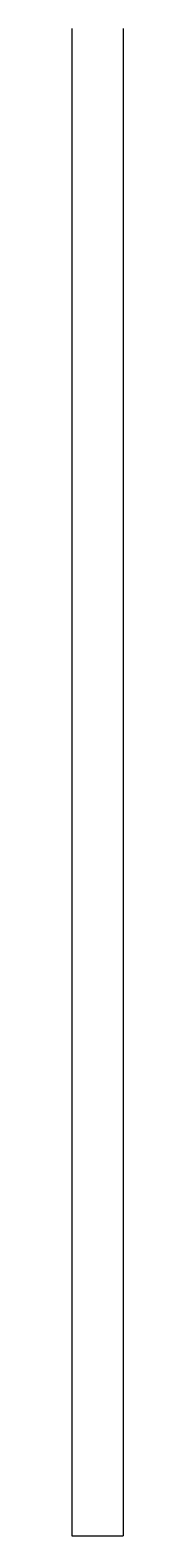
# Model space of a CAD drawing. Extents: x -24 to 123, y 224 to 344.
# Drawn here: x 112 to 113.5, y 224.5 to 268.3 of the extents above; entities that cross this region are included whole.
import ezdxf

# ---------------------------------------------------------------- set-up
doc = ezdxf.new("R2010")
doc.units = 0
doc.layers.get('0').update_dxf_attribs({"linetype": 'continuous'})

# ---------------------------------------------------------------- blocks, each defined once
blk = doc.blocks.new('FUSION036')
at = {"color": 0}
blk.add_line((112, 224.5), (113.5, 224.5), dxfattribs=at)
for points in [[(112, 268.35), (112, 268.3), (112, 268.25), (112, 268.2), (112, 268.15), (112, 268.1), (112, 268.05), (112, 268), (112, 267.95), (112, 267.9), (112, 267.85), (112, 267.8), (112, 267.75), (112, 267.7), (112, 267.65), (112, 267.6), (112, 267.55), (112, 267.5), (112, 267.45), (112, 267.4), (112, 267.35), (112, 267.3), (112, 267.25), (112, 267.2), (112, 267.15), (112, 267.1), (112, 267.05), (112, 267), (112, 266.95), (112, 266.9), (112, 266.85), (112, 266.8), (112, 266.75), (112, 266.7), (112, 266.65), (112, 266.6), (112, 266.55), (112, 266.5), (112, 266.45), (112, 266.4), (112, 266.35), (112, 266.3), (112, 266.25), (112, 266.2), (112, 266.15), (112, 266.1), (112, 266.05), (112, 266), (112, 265.95), (112, 265.9), (112, 265.85), (112, 265.8), (112, 265.75), (112, 265.7), (112, 265.65), (112, 265.6), (112, 265.55), (112, 265.5), (112, 265.45), (112, 265.4), (112, 265.35), (112, 265.3), (112, 265.25), (112, 265.2), (112, 265.15), (112, 265.1), (112, 265.05), (112, 265), (112, 264.95), (112, 264.9), (112, 264.85), (112, 264.8), (112, 264.75), (112, 264.7), (112, 264.65), (112, 264.6), (112, 264.55), (112, 264.5), (112, 264.45), (112, 264.4), (112, 264.35), (112, 264.3), (112, 264.25), (112, 264.2), (112, 264.15), (112, 264.1), (112, 264.05), (112, 264), (112, 263.95), (112, 263.9), (112, 263.85), (112, 263.8), (112, 263.75), (112, 263.7), (112, 263.65), (112, 263.6), (112, 263.55), (112, 263.5), (112, 263.45), (112, 263.4), (112, 263.35), (112, 263.3), (112, 263.25), (112, 263.2), (112, 263.15), (112, 263.1), (112, 263.05), (112, 263), (112, 262.95), (112, 262.9), (112, 262.85), (112, 262.8), (112, 262.75), (112, 262.7), (112, 262.65), (112, 262.6), (112, 262.55), (112, 262.5), (112, 262.45), (112, 262.4), (112, 262.35), (112, 262.3), (112, 262.25), (112, 262.2), (112, 262.15), (112, 262.1), (112, 262.05), (112, 262), (112, 261.95), (112, 261.9), (112, 261.85), (112, 261.8), (112, 261.75), (112, 261.7), (112, 261.65), (112, 261.6), (112, 261.55), (112, 261.5), (112, 261.45), (112, 261.4), (112, 261.35), (112, 261.3), (112, 261.25), (112, 261.2), (112, 261.15), (112, 261.1), (112, 261.05), (112, 261), (112, 260.95), (112, 260.9), (112, 260.85), (112, 260.8), (112, 260.75), (112, 260.7), (112, 260.65), (112, 260.6), (112, 260.55), (112, 260.5), (112, 260.45), (112, 260.4), (112, 260.35), (112, 260.3), (112, 260.25), (112, 260.2), (112, 260.15), (112, 260.1), (112, 260.05), (112, 260), (112, 259.95), (112, 259.9), (112, 259.85), (112, 259.8), (112, 259.75), (112, 259.7), (112, 259.65), (112, 259.6), (112, 259.55), (112, 259.5), (112, 259.45), (112, 259.4), (112, 259.35), (112, 259.3), (112, 259.25), (112, 259.2), (112, 259.15), (112, 259.1), (112, 259.05), (112, 259), (112, 258.95), (112, 258.9), (112, 258.85), (112, 258.8), (112, 258.75), (112, 258.7), (112, 258.65), (112, 258.6), (112, 258.55), (112, 258.5), (112, 258.45), (112, 258.4), (112, 258.35), (112, 258.3), (112, 258.25), (112, 258.2), (112, 258.15), (112, 258.1), (112, 258.05), (112, 258), (112, 257.95), (112, 257.9), (112, 257.85), (112, 257.8), (112, 257.75), (112, 257.7), (112, 257.65), (112, 257.6), (112, 257.55), (112, 257.5), (112, 257.45), (112, 257.4), (112, 257.35), (112, 257.3), (112, 257.25), (112, 257.2), (112, 257.15), (112, 257.1), (112, 257.05), (112, 257), (112, 256.95), (112, 256.9), (112, 256.85), (112, 256.8), (112, 256.75), (112, 256.7), (112, 256.65), (112, 256.6), (112, 256.55), (112, 256.5), (112, 256.45), (112, 256.4), (112, 256.35), (112, 256.3), (112, 256.25), (112, 256.2), (112, 256.15), (112, 256.1), (112, 256.05), (112, 256), (112, 255.95), (112, 255.9), (112, 255.85), (112, 255.8), (112, 255.75), (112, 255.7), (112, 255.65), (112, 255.6), (112, 255.55), (112, 255.5), (112, 255.45), (112, 255.4), (112, 255.35), (112, 255.3), (112, 255.25), (112, 255.2), (112, 255.15), (112, 255.1), (112, 255.05), (112, 255), (112, 254.95), (112, 254.9), (112, 254.85), (112, 254.8), (112, 254.75), (112, 254.7), (112, 254.65), (112, 254.6), (112, 254.55), (112, 254.5), (112, 254.45), (112, 254.4), (112, 254.35), (112, 254.3), (112, 254.25), (112, 254.2), (112, 254.15), (112, 254.1), (112, 254.05), (112, 254), (112, 253.95), (112, 253.9), (112, 253.85), (112, 253.8), (112, 253.75), (112, 253.7), (112, 253.65), (112, 253.6), (112, 253.55), (112, 253.5), (112, 253.45), (112, 253.4), (112, 253.35), (112, 253.3), (112, 253.25), (112, 253.2), (112, 253.15), (112, 253.1), (112, 253.05), (112, 253), (112, 252.95), (112, 252.9), (112, 252.85), (112, 252.8), (112, 252.75), (112, 252.7), (112, 252.65), (112, 252.6), (112, 252.55), (112, 252.5), (112, 252.45), (112, 252.4), (112, 252.35), (112, 252.3), (112, 252.25), (112, 252.2), (112, 252.15), (112, 252.1), (112, 252.05), (112, 252), (112, 251.95), (112, 251.9), (112, 251.85), (112, 251.8), (112, 251.75), (112, 251.7), (112, 251.65), (112, 251.6), (112, 251.55), (112, 251.5), (112, 251.45), (112, 251.4), (112, 251.35), (112, 251.3), (112, 251.25), (112, 251.2), (112, 251.15), (112, 251.1), (112, 251.05), (112, 251), (112, 250.95), (112, 250.9), (112, 250.85), (112, 250.8), (112, 250.75), (112, 250.7), (112, 250.65), (112, 250.6), (112, 250.55), (112, 250.5), (112, 250.45), (112, 250.4), (112, 250.35), (112, 250.3), (112, 250.25), (112, 250.2), (112, 250.15), (112, 250.1), (112, 250.05), (112, 250), (112, 249.95), (112, 249.9), (112, 249.85), (112, 249.8), (112, 249.75), (112, 249.7), (112, 249.65), (112, 249.6), (112, 249.55), (112, 249.5), (112, 249.45), (112, 249.4), (112, 249.35), (112, 249.3), (112, 249.25), (112, 249.2), (112, 249.15), (112, 249.1), (112, 249.05), (112, 249), (112, 248.95), (112, 248.9), (112, 248.85), (112, 248.8), (112, 248.75), (112, 248.7), (112, 248.65), (112, 248.6), (112, 248.55), (112, 248.5), (112, 248.45), (112, 248.4), (112, 248.35), (112, 248.3), (112, 248.25), (112, 248.2), (112, 248.15), (112, 248.1), (112, 248.05), (112, 248), (112, 247.95), (112, 247.9), (112, 247.85), (112, 247.8), (112, 247.75), (112, 247.7), (112, 247.65), (112, 247.6), (112, 247.55), (112, 247.5), (112, 247.45), (112, 247.4), (112, 247.35), (112, 247.3), (112, 247.25), (112, 247.2), (112, 247.15), (112, 247.1), (112, 247.05), (112, 247), (112, 246.95), (112, 246.9), (112, 246.85), (112, 246.8), (112, 246.75), (112, 246.7), (112, 246.65), (112, 246.6), (112, 246.55), (112, 246.5), (112, 246.45), (112, 246.4), (112, 246.35), (112, 246.3), (112, 246.25), (112, 246.2), (112, 246.15), (112, 246.1), (112, 246.05), (112, 246), (112, 245.95), (112, 245.9), (112, 245.85), (112, 245.8), (112, 245.75), (112, 245.7), (112, 245.65), (112, 245.6), (112, 245.55), (112, 245.5), (112, 245.45), (112, 245.4), (112, 245.35), (112, 245.3), (112, 245.25), (112, 245.2), (112, 245.15), (112, 245.1), (112, 245.05), (112, 245), (112, 244.95), (112, 244.9), (112, 244.85), (112, 244.8), (112, 244.75), (112, 244.7), (112, 244.65), (112, 244.6), (112, 244.55), (112, 244.5), (112, 244.45), (112, 244.4), (112, 244.35), (112, 244.3), (112, 244.25), (112, 244.2), (112, 244.15), (112, 244.1), (112, 244.05), (112, 244), (112, 243.95), (112, 243.9), (112, 243.85), (112, 243.8), (112, 243.75), (112, 243.7), (112, 243.65), (112, 243.6), (112, 243.55), (112, 243.5), (112, 243.45), (112, 243.4), (112, 243.35), (112, 243.3), (112, 243.25), (112, 243.2), (112, 243.15), (112, 243.1), (112, 243.05), (112, 243), (112, 242.95), (112, 242.9), (112, 242.85), (112, 242.8), (112, 242.75), (112, 242.7), (112, 242.65), (112, 242.6), (112, 242.55), (112, 242.5), (112, 242.45), (112, 242.4), (112, 242.35), (112, 242.3), (112, 242.25), (112, 242.2), (112, 242.15), (112, 242.1), (112, 242.05), (112, 242), (112, 241.95), (112, 241.9), (112, 241.85), (112, 241.8), (112, 241.75), (112, 241.7), (112, 241.65), (112, 241.6), (112, 241.55), (112, 241.5), (112, 241.45), (112, 241.4), (112, 241.35), (112, 241.3), (112, 241.25), (112, 241.2), (112, 241.15), (112, 241.1), (112, 241.05), (112, 241), (112, 240.95), (112, 240.9), (112, 240.85), (112, 240.8), (112, 240.75), (112, 240.7), (112, 240.65), (112, 240.6), (112, 240.55), (112, 240.5), (112, 240.45), (112, 240.4), (112, 240.35), (112, 240.3), (112, 240.25), (112, 240.2), (112, 240.15), (112, 240.1), (112, 240.05), (112, 240), (112, 239.95), (112, 239.9), (112, 239.85), (112, 239.8), (112, 239.75), (112, 239.7), (112, 239.65), (112, 239.6), (112, 239.55), (112, 239.5), (112, 239.45), (112, 239.4), (112, 239.35), (112, 239.3), (112, 239.25), (112, 239.2), (112, 239.15), (112, 239.1), (112, 239.05), (112, 239), (112, 238.95), (112, 238.9), (112, 238.85), (112, 238.8), (112, 238.75), (112, 238.7), (112, 238.65), (112, 238.6), (112, 238.55), (112, 238.5), (112, 238.45), (112, 238.4), (112, 238.35), (112, 238.3), (112, 238.25), (112, 238.2), (112, 238.15), (112, 238.1), (112, 238.05), (112, 238), (112, 237.95), (112, 237.9), (112, 237.85), (112, 237.8), (112, 237.75), (112, 237.7), (112, 237.65), (112, 237.6), (112, 237.55), (112, 237.5), (112, 237.45), (112, 237.4), (112, 237.35), (112, 237.3), (112, 237.25), (112, 237.2), (112, 237.15), (112, 237.1), (112, 237.05), (112, 237), (112, 236.95), (112, 236.9), (112, 236.85), (112, 236.8), (112, 236.75), (112, 236.7), (112, 236.65), (112, 236.6), (112, 236.55), (112, 236.5), (112, 236.45), (112, 236.4), (112, 236.35), (112, 236.3), (112, 236.25), (112, 236.2), (112, 236.15), (112, 236.1), (112, 236.05), (112, 236), (112, 235.95), (112, 235.9), (112, 235.85), (112, 235.8), (112, 235.75), (112, 235.7), (112, 235.65), (112, 235.6), (112, 235.55), (112, 235.5), (112, 235.45), (112, 235.4), (112, 235.35), (112, 235.3), (112, 235.25), (112, 235.2), (112, 235.15), (112, 235.1), (112, 235.05), (112, 235), (112, 234.95), (112, 234.9), (112, 234.85), (112, 234.8), (112, 234.75), (112, 234.7), (112, 234.65), (112, 234.6), (112, 234.55), (112, 234.5), (112, 234.45), (112, 234.4), (112, 234.35), (112, 234.3), (112, 234.25), (112, 234.2), (112, 234.15), (112, 234.1), (112, 234.05), (112, 234), (112, 233.95), (112, 233.9), (112, 233.85), (112, 233.8), (112, 233.75), (112, 233.7), (112, 233.65), (112, 233.6), (112, 233.55), (112, 233.5), (112, 233.45), (112, 233.4), (112, 233.35), (112, 233.3), (112, 233.25), (112, 233.2), (112, 233.15), (112, 233.1), (112, 233.05), (112, 233), (112, 232.95), (112, 232.9), (112, 232.85), (112, 232.8), (112, 232.75), (112, 232.7), (112, 232.65), (112, 232.6), (112, 232.55), (112, 232.5), (112, 232.45), (112, 232.4), (112, 232.35), (112, 232.3), (112, 232.25), (112, 232.2), (112, 232.15), (112, 232.1), (112, 232.05), (112, 232), (112, 231.95), (112, 231.9), (112, 231.85), (112, 231.8), (112, 231.75), (112, 231.7), (112, 231.65), (112, 231.6), (112, 231.55), (112, 231.5), (112, 231.45), (112, 231.4), (112, 231.35), (112, 231.3), (112, 231.25), (112, 231.2), (112, 231.15), (112, 231.1), (112, 231.05), (112, 231), (112, 230.95), (112, 230.9), (112, 230.85), (112, 230.8), (112, 230.75), (112, 230.7), (112, 230.65), (112, 230.6), (112, 230.55), (112, 230.5), (112, 230.45), (112, 230.4), (112, 230.35), (112, 230.3), (112, 230.25), (112, 230.2), (112, 230.15), (112, 230.1), (112, 230.05), (112, 230), (112, 229.95), (112, 229.9), (112, 229.85), (112, 229.8), (112, 229.75), (112, 229.7), (112, 229.65), (112, 229.6), (112, 229.55), (112, 229.5), (112, 229.45), (112, 229.4), (112, 229.35), (112, 229.3), (112, 229.25), (112, 229.2), (112, 229.15), (112, 229.1), (112, 229.05), (112, 229), (112, 228.95), (112, 228.9), (112, 228.85), (112, 228.8), (112, 228.75), (112, 228.7), (112, 228.65), (112, 228.6), (112, 228.55), (112, 228.5), (112, 228.45), (112, 228.4), (112, 228.35), (112, 228.3), (112, 228.25), (112, 228.2), (112, 228.15), (112, 228.1), (112, 228.05), (112, 228), (112, 227.95), (112, 227.9), (112, 227.85), (112, 227.8), (112, 227.75), (112, 227.7), (112, 227.65), (112, 227.6), (112, 227.55), (112, 227.5), (112, 227.45), (112, 227.4), (112, 227.35), (112, 227.3), (112, 227.25), (112, 227.2), (112, 227.15), (112, 227.1), (112, 227.05), (112, 227), (112, 226.95), (112, 226.9), (112, 226.85), (112, 226.8), (112, 226.75), (112, 226.7), (112, 226.65), (112, 226.6), (112, 226.55), (112, 226.5), (112, 226.45), (112, 226.4), (112, 226.35), (112, 226.3), (112, 226.25), (112, 226.2), (112, 226.15), (112, 226.1), (112, 226.05), (112, 226), (112, 225.95), (112, 225.9), (112, 225.85), (112, 225.8), (112, 225.75), (112, 225.7), (112, 225.65), (112, 225.6), (112, 225.55), (112, 225.5), (112, 225.45), (112, 225.4), (112, 225.35), (112, 225.3), (112, 225.25), (112, 225.2), (112, 225.15), (112, 225.1), (112, 225.05), (112, 225), (112, 224.95), (112, 224.9), (112, 224.85), (112, 224.8), (112, 224.75), (112, 224.7), (112, 224.65), (112, 224.6), (112, 224.55), (112, 224.5)], [(113.5, 268.35), (113.5, 268.3), (113.5, 268.25), (113.5, 268.2), (113.5, 268.15), (113.5, 268.1), (113.5, 268.05), (113.5, 268), (113.5, 267.95), (113.5, 267.9), (113.5, 267.85), (113.5, 267.8), (113.5, 267.75), (113.5, 267.7), (113.5, 267.65), (113.5, 267.6), (113.5, 267.55), (113.5, 267.5), (113.5, 267.45), (113.5, 267.4), (113.5, 267.35), (113.5, 267.3), (113.5, 267.25), (113.5, 267.2), (113.5, 267.15), (113.5, 267.1), (113.5, 267.05), (113.5, 267), (113.5, 266.95), (113.5, 266.9), (113.5, 266.85), (113.5, 266.8), (113.5, 266.75), (113.5, 266.7), (113.5, 266.65), (113.5, 266.6), (113.5, 266.55), (113.5, 266.5), (113.5, 266.45), (113.5, 266.4), (113.5, 266.35), (113.5, 266.3), (113.5, 266.25), (113.5, 266.2), (113.5, 266.15), (113.5, 266.1), (113.5, 266.05), (113.5, 266), (113.5, 265.95), (113.5, 265.9), (113.5, 265.85), (113.5, 265.8), (113.5, 265.75), (113.5, 265.7), (113.5, 265.65), (113.5, 265.6), (113.5, 265.55), (113.5, 265.5), (113.5, 265.45), (113.5, 265.4), (113.5, 265.35), (113.5, 265.3), (113.5, 265.25), (113.5, 265.2), (113.5, 265.15), (113.5, 265.1), (113.5, 265.05), (113.5, 265), (113.5, 264.95), (113.5, 264.9), (113.5, 264.85), (113.5, 264.8), (113.5, 264.75), (113.5, 264.7), (113.5, 264.65), (113.5, 264.6), (113.5, 264.55), (113.5, 264.5), (113.5, 264.45), (113.5, 264.4), (113.5, 264.35), (113.5, 264.3), (113.5, 264.25), (113.5, 264.2), (113.5, 264.15), (113.5, 264.1), (113.5, 264.05), (113.5, 264), (113.5, 263.95), (113.5, 263.9), (113.5, 263.85), (113.5, 263.8), (113.5, 263.75), (113.5, 263.7), (113.5, 263.65), (113.5, 263.6), (113.5, 263.55), (113.5, 263.5), (113.5, 263.45), (113.5, 263.4), (113.5, 263.35), (113.5, 263.3), (113.5, 263.25), (113.5, 263.2), (113.5, 263.15), (113.5, 263.1), (113.5, 263.05), (113.5, 263), (113.5, 262.95), (113.5, 262.9), (113.5, 262.85), (113.5, 262.8), (113.5, 262.75), (113.5, 262.7), (113.5, 262.65), (113.5, 262.6), (113.5, 262.55), (113.5, 262.5), (113.5, 262.45), (113.5, 262.4), (113.5, 262.35), (113.5, 262.3), (113.5, 262.25), (113.5, 262.2), (113.5, 262.15), (113.5, 262.1), (113.5, 262.05), (113.5, 262), (113.5, 261.95), (113.5, 261.9), (113.5, 261.85), (113.5, 261.8), (113.5, 261.75), (113.5, 261.7), (113.5, 261.65), (113.5, 261.6), (113.5, 261.55), (113.5, 261.5), (113.5, 261.45), (113.5, 261.4), (113.5, 261.35), (113.5, 261.3), (113.5, 261.25), (113.5, 261.2), (113.5, 261.15), (113.5, 261.1), (113.5, 261.05), (113.5, 261), (113.5, 260.95), (113.5, 260.9), (113.5, 260.85), (113.5, 260.8), (113.5, 260.75), (113.5, 260.7), (113.5, 260.65), (113.5, 260.6), (113.5, 260.55), (113.5, 260.5), (113.5, 260.45), (113.5, 260.4), (113.5, 260.35), (113.5, 260.3), (113.5, 260.25), (113.5, 260.2), (113.5, 260.15), (113.5, 260.1), (113.5, 260.05), (113.5, 260), (113.5, 259.95), (113.5, 259.9), (113.5, 259.85), (113.5, 259.8), (113.5, 259.75), (113.5, 259.7), (113.5, 259.65), (113.5, 259.6), (113.5, 259.55), (113.5, 259.5), (113.5, 259.45), (113.5, 259.4), (113.5, 259.35), (113.5, 259.3), (113.5, 259.25), (113.5, 259.2), (113.5, 259.15), (113.5, 259.1), (113.5, 259.05), (113.5, 259), (113.5, 258.95), (113.5, 258.9), (113.5, 258.85), (113.5, 258.8), (113.5, 258.75), (113.5, 258.7), (113.5, 258.65), (113.5, 258.6), (113.5, 258.55), (113.5, 258.5), (113.5, 258.45), (113.5, 258.4), (113.5, 258.35), (113.5, 258.3), (113.5, 258.25), (113.5, 258.2), (113.5, 258.15), (113.5, 258.1), (113.5, 258.05), (113.5, 258), (113.5, 257.95), (113.5, 257.9), (113.5, 257.85), (113.5, 257.8), (113.5, 257.75), (113.5, 257.7), (113.5, 257.65), (113.5, 257.6), (113.5, 257.55), (113.5, 257.5), (113.5, 257.45), (113.5, 257.4), (113.5, 257.35), (113.5, 257.3), (113.5, 257.25), (113.5, 257.2), (113.5, 257.15), (113.5, 257.1), (113.5, 257.05), (113.5, 257), (113.5, 256.95), (113.5, 256.9), (113.5, 256.85), (113.5, 256.8), (113.5, 256.75), (113.5, 256.7), (113.5, 256.65), (113.5, 256.6), (113.5, 256.55), (113.5, 256.5), (113.5, 256.45), (113.5, 256.4), (113.5, 256.35), (113.5, 256.3), (113.5, 256.25), (113.5, 256.2), (113.5, 256.15), (113.5, 256.1), (113.5, 256.05), (113.5, 256), (113.5, 255.95), (113.5, 255.9), (113.5, 255.85), (113.5, 255.8), (113.5, 255.75), (113.5, 255.7), (113.5, 255.65), (113.5, 255.6), (113.5, 255.55), (113.5, 255.5), (113.5, 255.45), (113.5, 255.4), (113.5, 255.35), (113.5, 255.3), (113.5, 255.25), (113.5, 255.2), (113.5, 255.15), (113.5, 255.1), (113.5, 255.05), (113.5, 255), (113.5, 254.95), (113.5, 254.9), (113.5, 254.85), (113.5, 254.8), (113.5, 254.75), (113.5, 254.7), (113.5, 254.65), (113.5, 254.6), (113.5, 254.55), (113.5, 254.5), (113.5, 254.45), (113.5, 254.4), (113.5, 254.35), (113.5, 254.3), (113.5, 254.25), (113.5, 254.2), (113.5, 254.15), (113.5, 254.1), (113.5, 254.05), (113.5, 254), (113.5, 253.95), (113.5, 253.9), (113.5, 253.85), (113.5, 253.8), (113.5, 253.75), (113.5, 253.7), (113.5, 253.65), (113.5, 253.6), (113.5, 253.55), (113.5, 253.5), (113.5, 253.45), (113.5, 253.4), (113.5, 253.35), (113.5, 253.3), (113.5, 253.25), (113.5, 253.2), (113.5, 253.15), (113.5, 253.1), (113.5, 253.05), (113.5, 253), (113.5, 252.95), (113.5, 252.9), (113.5, 252.85), (113.5, 252.8), (113.5, 252.75), (113.5, 252.7), (113.5, 252.65), (113.5, 252.6), (113.5, 252.55), (113.5, 252.5), (113.5, 252.45), (113.5, 252.4), (113.5, 252.35), (113.5, 252.3), (113.5, 252.25), (113.5, 252.2), (113.5, 252.15), (113.5, 252.1), (113.5, 252.05), (113.5, 252), (113.5, 251.95), (113.5, 251.9), (113.5, 251.85), (113.5, 251.8), (113.5, 251.75), (113.5, 251.7), (113.5, 251.65), (113.5, 251.6), (113.5, 251.55), (113.5, 251.5), (113.5, 251.45), (113.5, 251.4), (113.5, 251.35), (113.5, 251.3), (113.5, 251.25), (113.5, 251.2), (113.5, 251.15), (113.5, 251.1), (113.5, 251.05), (113.5, 251), (113.5, 250.95), (113.5, 250.9), (113.5, 250.85), (113.5, 250.8), (113.5, 250.75), (113.5, 250.7), (113.5, 250.65), (113.5, 250.6), (113.5, 250.55), (113.5, 250.5), (113.5, 250.45), (113.5, 250.4), (113.5, 250.35), (113.5, 250.3), (113.5, 250.25), (113.5, 250.2), (113.5, 250.15), (113.5, 250.1), (113.5, 250.05), (113.5, 250), (113.5, 249.95), (113.5, 249.9), (113.5, 249.85), (113.5, 249.8), (113.5, 249.75), (113.5, 249.7), (113.5, 249.65), (113.5, 249.6), (113.5, 249.55), (113.5, 249.5), (113.5, 249.45), (113.5, 249.4), (113.5, 249.35), (113.5, 249.3), (113.5, 249.25), (113.5, 249.2), (113.5, 249.15), (113.5, 249.1), (113.5, 249.05), (113.5, 249), (113.5, 248.95), (113.5, 248.9), (113.5, 248.85), (113.5, 248.8), (113.5, 248.75), (113.5, 248.7), (113.5, 248.65), (113.5, 248.6), (113.5, 248.55), (113.5, 248.5), (113.5, 248.45), (113.5, 248.4), (113.5, 248.35), (113.5, 248.3), (113.5, 248.25), (113.5, 248.2), (113.5, 248.15), (113.5, 248.1), (113.5, 248.05), (113.5, 248), (113.5, 247.95), (113.5, 247.9), (113.5, 247.85), (113.5, 247.8), (113.5, 247.75), (113.5, 247.7), (113.5, 247.65), (113.5, 247.6), (113.5, 247.55), (113.5, 247.5), (113.5, 247.45), (113.5, 247.4), (113.5, 247.35), (113.5, 247.3), (113.5, 247.25), (113.5, 247.2), (113.5, 247.15), (113.5, 247.1), (113.5, 247.05), (113.5, 247), (113.5, 246.95), (113.5, 246.9), (113.5, 246.85), (113.5, 246.8), (113.5, 246.75), (113.5, 246.7), (113.5, 246.65), (113.5, 246.6), (113.5, 246.55), (113.5, 246.5), (113.5, 246.45), (113.5, 246.4), (113.5, 246.35), (113.5, 246.3), (113.5, 246.25), (113.5, 246.2), (113.5, 246.15), (113.5, 246.1), (113.5, 246.05), (113.5, 246), (113.5, 245.95), (113.5, 245.9), (113.5, 245.85), (113.5, 245.8), (113.5, 245.75), (113.5, 245.7), (113.5, 245.65), (113.5, 245.6), (113.5, 245.55), (113.5, 245.5), (113.5, 245.45), (113.5, 245.4), (113.5, 245.35), (113.5, 245.3), (113.5, 245.25), (113.5, 245.2), (113.5, 245.15), (113.5, 245.1), (113.5, 245.05), (113.5, 245), (113.5, 244.95), (113.5, 244.9), (113.5, 244.85), (113.5, 244.8), (113.5, 244.75), (113.5, 244.7), (113.5, 244.65), (113.5, 244.6), (113.5, 244.55), (113.5, 244.5), (113.5, 244.45), (113.5, 244.4), (113.5, 244.35), (113.5, 244.3), (113.5, 244.25), (113.5, 244.2), (113.5, 244.15), (113.5, 244.1), (113.5, 244.05), (113.5, 244), (113.5, 243.95), (113.5, 243.9), (113.5, 243.85), (113.5, 243.8), (113.5, 243.75), (113.5, 243.7), (113.5, 243.65), (113.5, 243.6), (113.5, 243.55), (113.5, 243.5), (113.5, 243.45), (113.5, 243.4), (113.5, 243.35), (113.5, 243.3), (113.5, 243.25), (113.5, 243.2), (113.5, 243.15), (113.5, 243.1), (113.5, 243.05), (113.5, 243), (113.5, 242.95), (113.5, 242.9), (113.5, 242.85), (113.5, 242.8), (113.5, 242.75), (113.5, 242.7), (113.5, 242.65), (113.5, 242.6), (113.5, 242.55), (113.5, 242.5), (113.5, 242.45), (113.5, 242.4), (113.5, 242.35), (113.5, 242.3), (113.5, 242.25), (113.5, 242.2), (113.5, 242.15), (113.5, 242.1), (113.5, 242.05), (113.5, 242), (113.5, 241.95), (113.5, 241.9), (113.5, 241.85), (113.5, 241.8), (113.5, 241.75), (113.5, 241.7), (113.5, 241.65), (113.5, 241.6), (113.5, 241.55), (113.5, 241.5), (113.5, 241.45), (113.5, 241.4), (113.5, 241.35), (113.5, 241.3), (113.5, 241.25), (113.5, 241.2), (113.5, 241.15), (113.5, 241.1), (113.5, 241.05), (113.5, 241), (113.5, 240.95), (113.5, 240.9), (113.5, 240.85), (113.5, 240.8), (113.5, 240.75), (113.5, 240.7), (113.5, 240.65), (113.5, 240.6), (113.5, 240.55), (113.5, 240.5), (113.5, 240.45), (113.5, 240.4), (113.5, 240.35), (113.5, 240.3), (113.5, 240.25), (113.5, 240.2), (113.5, 240.15), (113.5, 240.1), (113.5, 240.05), (113.5, 240), (113.5, 239.95), (113.5, 239.9), (113.5, 239.85), (113.5, 239.8), (113.5, 239.75), (113.5, 239.7), (113.5, 239.65), (113.5, 239.6), (113.5, 239.55), (113.5, 239.5), (113.5, 239.45), (113.5, 239.4), (113.5, 239.35), (113.5, 239.3), (113.5, 239.25), (113.5, 239.2), (113.5, 239.15), (113.5, 239.1), (113.5, 239.05), (113.5, 239), (113.5, 238.95), (113.5, 238.9), (113.5, 238.85), (113.5, 238.8), (113.5, 238.75), (113.5, 238.7), (113.5, 238.65), (113.5, 238.6), (113.5, 238.55), (113.5, 238.5), (113.5, 238.45), (113.5, 238.4), (113.5, 238.35), (113.5, 238.3), (113.5, 238.25), (113.5, 238.2), (113.5, 238.15), (113.5, 238.1), (113.5, 238.05), (113.5, 238), (113.5, 237.95), (113.5, 237.9), (113.5, 237.85), (113.5, 237.8), (113.5, 237.75), (113.5, 237.7), (113.5, 237.65), (113.5, 237.6), (113.5, 237.55), (113.5, 237.5), (113.5, 237.45), (113.5, 237.4), (113.5, 237.35), (113.5, 237.3), (113.5, 237.25), (113.5, 237.2), (113.5, 237.15), (113.5, 237.1), (113.5, 237.05), (113.5, 237), (113.5, 236.95), (113.5, 236.9), (113.5, 236.85), (113.5, 236.8), (113.5, 236.75), (113.5, 236.7), (113.5, 236.65), (113.5, 236.6), (113.5, 236.55), (113.5, 236.5), (113.5, 236.45), (113.5, 236.4), (113.5, 236.35), (113.5, 236.3), (113.5, 236.25), (113.5, 236.2), (113.5, 236.15), (113.5, 236.1), (113.5, 236.05), (113.5, 236), (113.5, 235.95), (113.5, 235.9), (113.5, 235.85), (113.5, 235.8), (113.5, 235.75), (113.5, 235.7), (113.5, 235.65), (113.5, 235.6), (113.5, 235.55), (113.5, 235.5), (113.5, 235.45), (113.5, 235.4), (113.5, 235.35), (113.5, 235.3), (113.5, 235.25), (113.5, 235.2), (113.5, 235.15), (113.5, 235.1), (113.5, 235.05), (113.5, 235), (113.5, 234.95), (113.5, 234.9), (113.5, 234.85), (113.5, 234.8), (113.5, 234.75), (113.5, 234.7), (113.5, 234.65), (113.5, 234.6), (113.5, 234.55), (113.5, 234.5), (113.5, 234.45), (113.5, 234.4), (113.5, 234.35), (113.5, 234.3), (113.5, 234.25), (113.5, 234.2), (113.5, 234.15), (113.5, 234.1), (113.5, 234.05), (113.5, 234), (113.5, 233.95), (113.5, 233.9), (113.5, 233.85), (113.5, 233.8), (113.5, 233.75), (113.5, 233.7), (113.5, 233.65), (113.5, 233.6), (113.5, 233.55), (113.5, 233.5), (113.5, 233.45), (113.5, 233.4), (113.5, 233.35), (113.5, 233.3), (113.5, 233.25), (113.5, 233.2), (113.5, 233.15), (113.5, 233.1), (113.5, 233.05), (113.5, 233), (113.5, 232.95), (113.5, 232.9), (113.5, 232.85), (113.5, 232.8), (113.5, 232.75), (113.5, 232.7), (113.5, 232.65), (113.5, 232.6), (113.5, 232.55), (113.5, 232.5), (113.5, 232.45), (113.5, 232.4), (113.5, 232.35), (113.5, 232.3), (113.5, 232.25), (113.5, 232.2), (113.5, 232.15), (113.5, 232.1), (113.5, 232.05), (113.5, 232), (113.5, 231.95), (113.5, 231.9), (113.5, 231.85), (113.5, 231.8), (113.5, 231.75), (113.5, 231.7), (113.5, 231.65), (113.5, 231.6), (113.5, 231.55), (113.5, 231.5), (113.5, 231.45), (113.5, 231.4), (113.5, 231.35), (113.5, 231.3), (113.5, 231.25), (113.5, 231.2), (113.5, 231.15), (113.5, 231.1), (113.5, 231.05), (113.5, 231), (113.5, 230.95), (113.5, 230.9), (113.5, 230.85), (113.5, 230.8), (113.5, 230.75), (113.5, 230.7), (113.5, 230.65), (113.5, 230.6), (113.5, 230.55), (113.5, 230.5), (113.5, 230.45), (113.5, 230.4), (113.5, 230.35), (113.5, 230.3), (113.5, 230.25), (113.5, 230.2), (113.5, 230.15), (113.5, 230.1), (113.5, 230.05), (113.5, 230), (113.5, 229.95), (113.5, 229.9), (113.5, 229.85), (113.5, 229.8), (113.5, 229.75), (113.5, 229.7), (113.5, 229.65), (113.5, 229.6), (113.5, 229.55), (113.5, 229.5), (113.5, 229.45), (113.5, 229.4), (113.5, 229.35), (113.5, 229.3), (113.5, 229.25), (113.5, 229.2), (113.5, 229.15), (113.5, 229.1), (113.5, 229.05), (113.5, 229), (113.5, 228.95), (113.5, 228.9), (113.5, 228.85), (113.5, 228.8), (113.5, 228.75), (113.5, 228.7), (113.5, 228.65), (113.5, 228.6), (113.5, 228.55), (113.5, 228.5), (113.5, 228.45), (113.5, 228.4), (113.5, 228.35), (113.5, 228.3), (113.5, 228.25), (113.5, 228.2), (113.5, 228.15), (113.5, 228.1), (113.5, 228.05), (113.5, 228), (113.5, 227.95), (113.5, 227.9), (113.5, 227.85), (113.5, 227.8), (113.5, 227.75), (113.5, 227.7), (113.5, 227.65), (113.5, 227.6), (113.5, 227.55), (113.5, 227.5), (113.5, 227.45), (113.5, 227.4), (113.5, 227.35), (113.5, 227.3), (113.5, 227.25), (113.5, 227.2), (113.5, 227.15), (113.5, 227.1), (113.5, 227.05), (113.5, 227), (113.5, 226.95), (113.5, 226.9), (113.5, 226.85), (113.5, 226.8), (113.5, 226.75), (113.5, 226.7), (113.5, 226.65), (113.5, 226.6), (113.5, 226.55), (113.5, 226.5), (113.5, 226.45), (113.5, 226.4), (113.5, 226.35), (113.5, 226.3), (113.5, 226.25), (113.5, 226.2), (113.5, 226.15), (113.5, 226.1), (113.5, 226.05), (113.5, 226), (113.5, 225.95), (113.5, 225.9), (113.5, 225.85), (113.5, 225.8), (113.5, 225.75), (113.5, 225.7), (113.5, 225.65), (113.5, 225.6), (113.5, 225.55), (113.5, 225.5), (113.5, 225.45), (113.5, 225.4), (113.5, 225.35), (113.5, 225.3), (113.5, 225.25), (113.5, 225.2), (113.5, 225.15), (113.5, 225.1), (113.5, 225.05), (113.5, 225), (113.5, 224.95), (113.5, 224.9), (113.5, 224.85), (113.5, 224.8), (113.5, 224.75), (113.5, 224.7), (113.5, 224.65), (113.5, 224.6), (113.5, 224.55), (113.5, 224.5)]]:
    blk.add_lwpolyline(points, dxfattribs=at)

msp = doc.modelspace()

# ---------------------------------------------------------------- block references
msp.add_blockref('FUSION036', (0, 0))

doc.saveas('drawing.dxf')
